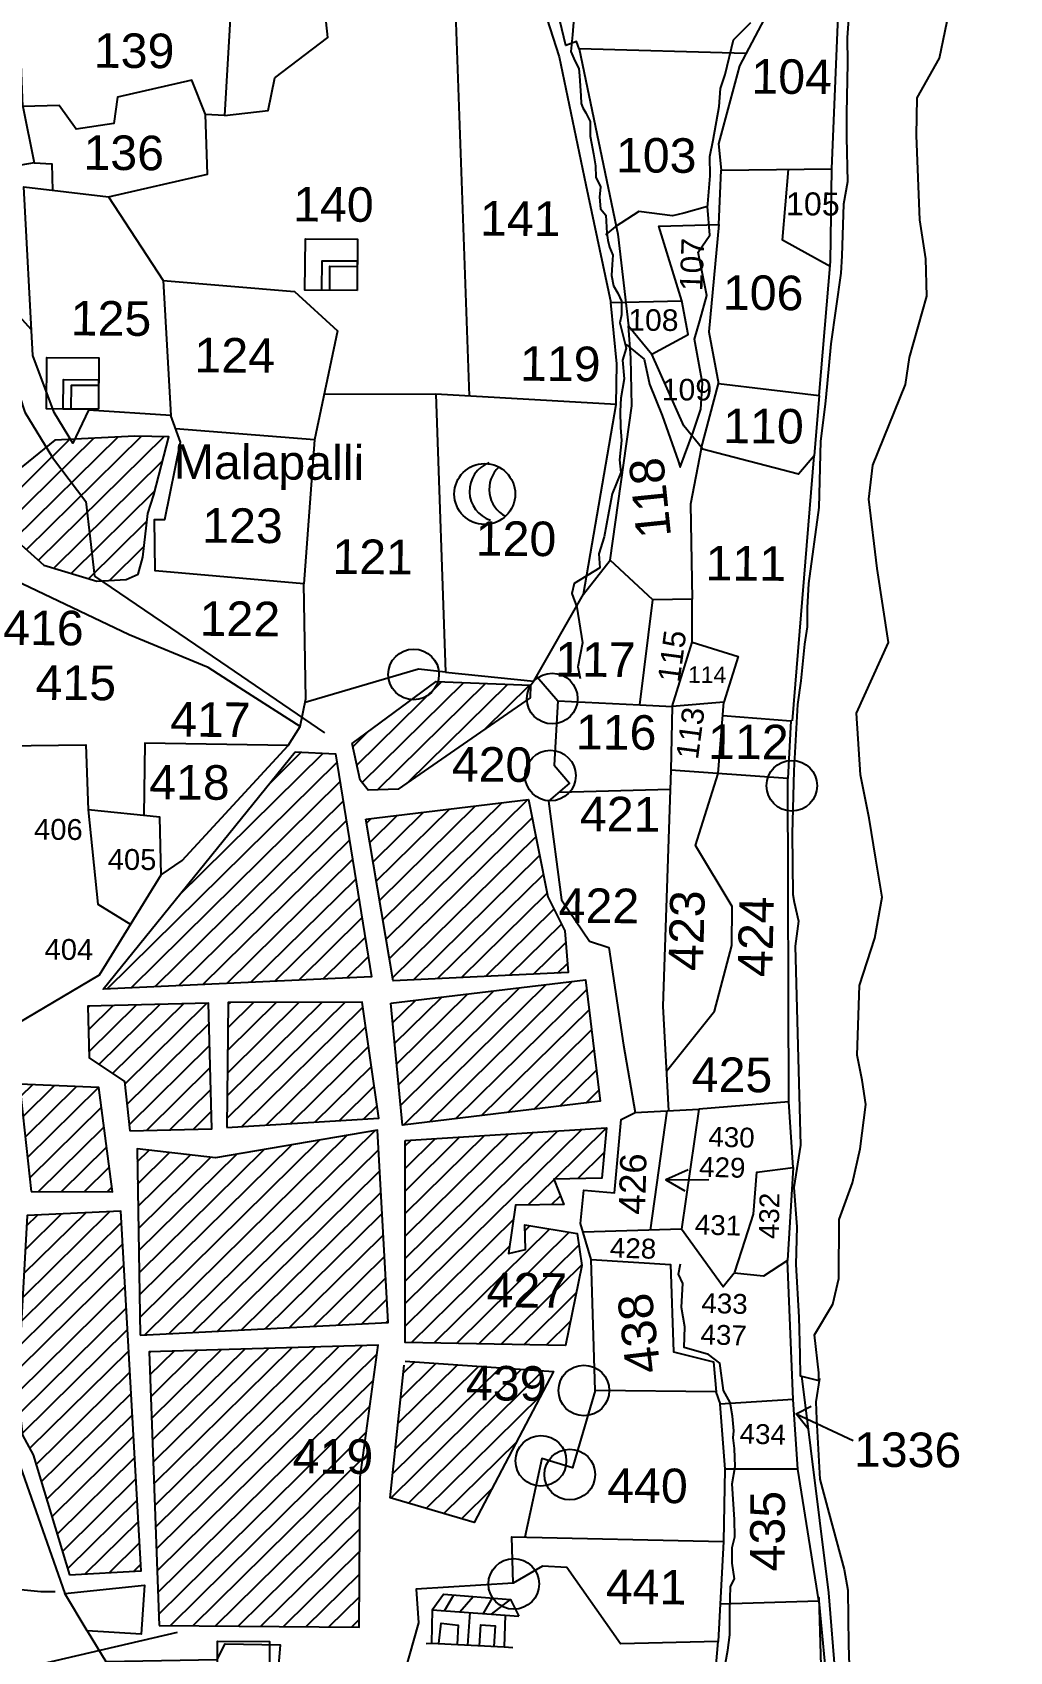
# Model space of a CAD drawing. Header units: inches. Extents: x 215816 to 245985, y 1583903 to 1595496.
# Drawn here: x 226155 to 226694, y 1589844 to 1590737 of the extents above; entities that cross this region are included whole.
import ezdxf

# ---------------------------------------------------------------- set-up
doc = ezdxf.new("R2010")
doc.units = ezdxf.units.IN
doc.header["$MEASUREMENT"] = 0
for name, color, linetype in [('BOUNDRY STONES', 240, 'Continuous'), ('PLOTS', 7, 'Continuous'), ('PLOTS NO', 7, 'Continuous'), ('ROADS', 1, 'Continuous'), ('STREAMS', 4, 'Continuous'), ('VILLAGE', 7, 'Continuous'), ('wells', 7, 'Continuous')]:
    doc.layers.add(name, color=color, linetype=linetype)
doc.styles.get("Standard").update_dxf_attribs({"font": 'arial.ttf'})
pattern_1 = [(44.589986, (200752.427, 1577799.459), (-6.2172097, 6.3068345), [])]

msp = doc.modelspace()

# ---------------------------------------------------------------- hatches: boundary and pattern name
at = {"layer": 'VILLAGE'}
h = msp.add_hatch(dxfattribs=at)
h.set_pattern_fill('ANSI31', color=30, scale=70.848506, angle=-0.41001423)
h.set_pattern_definition(pattern_1)
h.paths.add_polyline_path([(226211.52848, 1590514.55506), (226167.38014, 1590512.3581), (226133.84444, 1590485.2701), (226143.53266, 1590459.25927), (226161.33969, 1590443.4208), (226190.53312, 1590434.4429), (226206.63184, 1590435.42383), (226213.2355, 1590438.29954), (226215.86332, 1590447.78041), (226218.59591, 1590471.87552), (226221.9604, 1590482.08191), (226230.23591, 1590514.17546)])
h = msp.add_hatch(dxfattribs=at)
h.set_pattern_fill('ANSI31', color=30, scale=70.848506, angle=-0.41001423)
h.set_pattern_definition(pattern_1)
h.paths.add_polyline_path([(226331.26269, 1590344.95418), (226377.71031, 1590379.07541), (226429.73626, 1590377.08182), (226429.4718, 1590370.18025), (226395.01785, 1590346.31477), (226356.72803, 1590319.79227), (226340.229, 1590319.27245), (226335.69582, 1590324.7049)])
h = msp.add_hatch(dxfattribs=at)
h.set_pattern_fill('ANSI31', color=30, scale=70.848506, angle=-0.41001423)
h.set_pattern_definition(pattern_1)
h.paths.add_polyline_path([(226299.878, 1590340.29546), (226322.09648, 1590339.23494), (226341.99883, 1590216.23388), (226194.00719, 1590209.54828)])
h = msp.add_hatch(dxfattribs=at)
h.set_pattern_fill('ANSI31', color=30, scale=70.848506, angle=-0.41001423)
h.set_pattern_definition(pattern_1)
h.paths.add_polyline_path([(226338.89538, 1590303.15189), (226428.50367, 1590314.05582), (226439.2359, 1590260.41924), (226448.65481, 1590241.70194), (226450.48886, 1590218.59844), (226353.89311, 1590214.11177)])
h = msp.add_hatch(dxfattribs=at)
h.set_pattern_fill('ANSI31', color=30, scale=70.848506, angle=-0.41001423)
h.set_pattern_definition(pattern_1)
h.paths.add_polyline_path([(226352.60684, 1590201.67647), (226460.00867, 1590214.65961), (226468.11605, 1590147.59204), (226359.07213, 1590134.4104)])
h = msp.add_hatch(dxfattribs=at)
h.set_pattern_fill('ANSI31', color=30, scale=70.848506, angle=-0.41001423)
h.set_pattern_definition(pattern_1)
h.paths.add_polyline_path([(226208.77784, 1590131.31996), (226253.86199, 1590132.4505), (226252.12289, 1590201.80327), (226185.54849, 1590200.13384), (226186.26522, 1590171.552), (226205.70128, 1590158.58895)])
h = msp.add_hatch(dxfattribs=at)
h.set_pattern_fill('ANSI31', color=30, scale=70.848506, angle=-0.41001423)
h.set_pattern_definition(pattern_1)
h.paths.add_polyline_path([(226262.22762, 1590133.1172), (226346.05766, 1590138.36084), (226336.88029, 1590202.33522), (226263.01634, 1590202.07644)])
h = msp.add_hatch(dxfattribs=at)
h.set_pattern_fill('ANSI31', color=30, scale=70.848506, angle=-0.41001423)
h.set_pattern_definition(pattern_1)
h.paths.add_polyline_path([(226154.33636, 1590097.8), (226199.12196, 1590097.70554), (226191.61649, 1590155.17706), (226147.92439, 1590157.11433)])
h = msp.add_hatch(dxfattribs=at)
h.set_pattern_fill('ANSI31', color=30, scale=70.848506, angle=-0.41001423)
h.set_pattern_definition(pattern_1)
h.paths.add_polyline_path([(226360.52027, 1590126.02438), (226471.64991, 1590132.99993), (226469.00768, 1590105.26598), (226442.46518, 1590104.60663), (226448.02089, 1590090.76268), (226421.35833, 1590090.28741), (226417.61687, 1590063.61506), (226426.96295, 1590065.7684), (226426.6172, 1590079.53629), (226455.36187, 1590074.72383), (226458.03133, 1590056.98724), (226449.01253, 1590012.89305), (226360.65318, 1590014.64048)])
h = msp.add_hatch(dxfattribs=at)
h.set_pattern_fill('ANSI31', color=30, scale=70.848506, angle=-0.41001423)
h.set_pattern_definition(pattern_1)
h.paths.add_polyline_path([(226214.50345, 1590018.54437), (226351.23584, 1590025.55834), (226345.37123, 1590131.72464), (226255.9171, 1590116.33714), (226212.69467, 1590121.36923)])
h = msp.add_hatch(dxfattribs=at)
h.set_pattern_fill('ANSI31', color=30, scale=70.848506, angle=-0.41001423)
h.set_pattern_definition(pattern_1)
h.paths.add_polyline_path([(226175.4222, 1589886.42536), (226214.97773, 1589888.65689), (226203.7843, 1590087.06911), (226152.06898, 1590084.54826), (226146.81633, 1589987.90756), (226149.57415, 1589963.45609), (226155.3642, 1589952.58839)])
h = msp.add_hatch(dxfattribs=at)
h.set_pattern_fill('ANSI31', color=30, scale=70.848506, angle=-0.41001423)
h.set_pattern_definition(pattern_1)
h.paths.add_polyline_path([(226224.82594, 1589858.4111), (226335.17173, 1589857.62144), (226335.76297, 1589940.24012), (226345.63008, 1590013.09319), (226219.32844, 1590009.38656)])
h = msp.add_hatch(dxfattribs=at)
h.set_pattern_fill('ANSI31', color=30, scale=70.848506, angle=-0.41001423)
h.set_pattern_definition(pattern_1)
edge = h.paths.add_edge_path()
edge.add_line((226360.65006, 1590004.28064), (226442.43012, 1589998.54272))
edge.add_line((226442.43012, 1589998.54272), (226398.57004, 1589915.2936))
edge.add_line((226398.57004, 1589915.2936), (226352.2098, 1589928.89191))
edge.add_line((226352.2098, 1589928.89191), (226359.96155, 1590002.0453))

# ---------------------------------------------------------------- linework, layer by layer
at = {"layer": 'BOUNDRY STONES', "color": 0}
for points in [[(226516.6791, 1590109.8926), (226504.24037, 1590104.31359), (226514.82428, 1590098.21557)], [(226504.24037, 1590104.31359), (226527.97655, 1590104.49798)], [(226582.90481, 1589967.00027), (226576.29227, 1589975.20464), (226584.47006, 1589979.39713)], [(226576.29227, 1589975.20464), (226607.71511, 1589960.45545)]]:
    msp.add_lwpolyline(points, dxfattribs=at)
for centre in [(226365.24287, 1590383.04154), (226441.66604, 1590369.74158), (226440.65338, 1590327.23864), (226573.8122, 1590321.68045), (226459.12718, 1589988.08765), (226435.46893, 1589949.28928), (226451.3562, 1589941.7363), (226420.45864, 1589881.38039)]:
    msp.add_circle(centre, 13.978, dxfattribs=at)
at = {"layer": 'PLOTS'}
for points in [[(226500.38933, 1590930.20601), (226482.27063, 1590877.65419), (226602.62894, 1590875.73766), (226618.16692, 1590911.95504), (226627.05915, 1590921.8028), (226635.55223, 1590921.53886), (226597.98248, 1590806.9405), (226590.78026, 1590805.86456), (226567.23004, 1590761.07963), (226545.00342, 1590718.81176), (226533.45263, 1590675.72385), (226534.82664, 1590661.15162), (226595.86328, 1590661.98113), (226599.94122, 1590759.66766), (226615.98442, 1590814.1697), (226641.75575, 1590873.16198), (226653.29481, 1590892.07384), (226658.33532, 1590917.21771), (226673.83227, 1590992.18424)], [(226260.89717, 1590691.2941), (226284.92658, 1590694.04044), (226288.62542, 1590712.17242), (226317.98517, 1590734.33605), (226315.55204, 1590757.05149), (226299.77261, 1590862.69363), (226276.8256, 1590875.1796), (226269.93616, 1590909.92444), (226193.94053, 1590899.7678), (226140.22698, 1590892.58911), (226098.17957, 1590893.31942), (226110.43287, 1590746.66741), (226115.54807, 1590694.99155)], [(226431.35004, 1590815.69282), (226430.29329, 1590771.43292), (226445.47013, 1590723.65033), (226460.27872, 1590653.14267), (226473.92383, 1590588.17462), (226513.19161, 1590589.16158), (226500.51666, 1590630.26055), (226533.47839, 1590631.29957), (226534.82664, 1590661.15162)], [(226548.55242, 1590725.56083), (226456.56096, 1590728.08378), (226455.10166, 1590732.13132), (226449.1263, 1590729.97696), (226438.81093, 1590773.04369), (226454.96834, 1590772.92806)], [(226149.7959, 1590696.36046), (226147.36409, 1590757.20016), (226212.96856, 1590749.35491), (226264.59174, 1590754.17361), (226260.89717, 1590691.2941), (226250.4797, 1590691.90619), (226242.86775, 1590710.87855), (226201.91862, 1590701.44388), (226199.8676, 1590686.867), (226179.0802, 1590683.77316), (226169.76422, 1590696.81014), (226149.7959, 1590696.36046)], [(226396.00277, 1590536.66315), (226387.92855, 1590763.42133)], [(226456.56096, 1590728.08378), (226477.93702, 1590625.81662), (226483.7478, 1590575.33763), (226496.6053, 1590559.73475), (226516.66857, 1590570.64004), (226513.19161, 1590589.16158)], [(226154.4171, 1590573.13533), (226139.34409, 1590589.91063), (226126.62843, 1590663.60046), (226115.54807, 1590694.99155), (226149.7959, 1590696.36046), (226156.03384, 1590665.32684), (226127.18939, 1590660.34955)], [(226196.99168, 1590646.40925), (226251.58081, 1590658.93502), (226250.4797, 1590691.90619)], [(226156.03384, 1590665.32684), (226165.68194, 1590664.6975), (226166.06569, 1590650.08234)], [(226533.47839, 1590631.29957), (226527.95766, 1590572.0281), (226533.28153, 1590543.51794), (226588.9381, 1590536.95779), (226595.20736, 1590610.8553), (226595.86328, 1590661.98113)], [(226594.97687, 1590608.13835), (226568.71693, 1590622.57882), (226571.98615, 1590661.65663)], [(226302.68055, 1590354.32182), (226305.77328, 1590369.60432), (226304.68288, 1590433.11222), (226222.67295, 1590440.17142), (226222.2727, 1590468.49544), (226228.11199, 1590468.57796), (226236.64694, 1590511.17559), (226231.32563, 1590525.87643), (226185.90677, 1590528.88296), (226177.33515, 1590510.66611), (226167.00529, 1590527.61222), (226155.17119, 1590559.03095), (226150.20239, 1590651.96642), (226196.99168, 1590646.40925), (226227.01079, 1590600.39854), (226231.32563, 1590525.87643)], [(226227.01079, 1590600.39854), (226299.52804, 1590594.37388), (226323.29161, 1590572.61368), (226310.65249, 1590512.51775), (226233.98628, 1590518.52601)], [(226458.84818, 1590427.28129), (226476.90412, 1590532.04302), (226477.27919, 1590554.3241), (226473.92383, 1590588.17462)], [(226523.87738, 1590507.48027), (226517.9158, 1590477.04291), (226518.81407, 1590424.48959), (226497.13803, 1590424.11909), (226473.68272, 1590446.06034), (226485.55372, 1590531.26436), (226485.10447, 1590557.61487), (226483.7478, 1590575.33763)], [(226524.69471, 1590507.26668), (226514.18879, 1590520.25066), (226496.6053, 1590559.73475)], [(226588.9381, 1590536.95779), (226586.1087, 1590503.60694), (226577.56704, 1590493.44985), (226523.87738, 1590507.48027), (226533.28153, 1590543.51794)], [(226315.95897, 1590537.74878), (226377.53542, 1590537.71778), (226382.86924, 1590384.39425), (226367.88863, 1590385.97215), (226305.35301, 1590367.52758)], [(226476.90412, 1590532.04302), (226377.53542, 1590537.71778)], [(226310.65249, 1590512.51775), (226304.68288, 1590433.11222)], [(226574.15294, 1590357.41649), (226586.1087, 1590503.60694)], [(226382.86924, 1590384.39425), (226431.60129, 1590379.26134), (226458.84818, 1590427.28129), (226473.68272, 1590446.06034)], [(226295.95331, 1590343.84583), (226302.68055, 1590354.32182), (226271.60626, 1590374.27644), (226251.95858, 1590386.89337), (226208.34779, 1590404.84935), (226129.82961, 1590442.1685)], [(226433.12723, 1590381.95066), (226444.853, 1590368.48182), (226490.00113, 1590366.23348), (226497.13803, 1590424.11909)], [(226490.00113, 1590366.23348), (226507.732, 1590365.35049), (226518.76555, 1590400.87523), (226518.81407, 1590424.48959)], [(226518.76555, 1590400.87523), (226544.19593, 1590392.97687), (226536.35441, 1590367.72951), (226507.732, 1590365.35049), (226507.1587, 1590330.24476)], [(226444.853, 1590368.48182), (226442.6648, 1590333.00764), (226451.19414, 1590323.06206), (226439.64709, 1590313.1593), (226446.86484, 1590258.75552), (226462.182, 1590235.86851), (226472.90758, 1590232.35364), (226480.9086, 1590178.4838), (226487.48621, 1590141.33994)], [(226533.21468, 1590328.39533), (226536.35441, 1590367.72951)], [(226535.77433, 1590360.46232), (226573.25151, 1590357.48803), (226571.63333, 1590325.66841)], [(226139.25123, 1590343.73337), (226184.40766, 1590344.16678), (226185.67133, 1590308.45848)], [(226572.11466, 1590147.37238), (226571.63333, 1590325.66841), (226507.1587, 1590330.24476), (226502.67453, 1590200.10767), (226505.86704, 1590142.35603)], [(226445.42062, 1590318.11068), (226506.79955, 1590319.82161)], [(226504.65916, 1590164.20618), (226531.08513, 1590197.38756), (226540.77517, 1590233.4518), (226540.93031, 1590255.13086), (226520.73487, 1590288.6733), (226533.21468, 1590328.39533)], [(226141.36919, 1590187.38345), (226192.04688, 1590217.34401), (226209.49627, 1590245.62719), (226226.07948, 1590272.50642), (226225.24608, 1590304.34498), (226185.67133, 1590308.45848), (226191.04769, 1590256.39177), (226209.22041, 1590245.18006)], [(226465.42101, 1589988.05429), (226463.11928, 1590060.40542), (226457.31383, 1590080.15304), (226459.01081, 1590098.59579), (226475.98563, 1590097.03388), (226479.71175, 1590137.52926), (226487.48621, 1590141.33994), (226522.55464, 1590143.27852), (226513.00398, 1590077.0344), (226458.72568, 1590075.35054)], [(226495.78152, 1590076.50011), (226505.02043, 1590142.30923)], [(226574.59731, 1590111.0486), (226572.11466, 1590147.37238), (226522.55464, 1590143.27852)], [(226542.37849, 1590053.32581), (226548.03775, 1590071.06883), (226552.58394, 1590085.32213), (226554.57949, 1590108.44854), (226574.59731, 1590111.0486), (226571.4261, 1590059.73157)], [(226574.61883, 1589983.20655), (226571.4261, 1590059.73157), (226558.21863, 1590051.06782), (226542.0255, 1590052.88847), (226535.8929, 1590045.29028), (226513.00398, 1590077.0344)], [(226463.11928, 1590060.40542), (226506.93505, 1590057.61632), (226508.46815, 1590009.43497), (226530.65111, 1590003.95871), (226532.08164, 1589987.26448)], [(226534.41552, 1589980.56336), (226532.08164, 1589987.26448), (226465.42101, 1589988.05429), (226455.79913, 1589955.5925), (226452.81064, 1589945.5101), (226435.98357, 1589950.49775), (226426.64662, 1589907.13417)], [(226577.15525, 1589944.62719), (226574.61883, 1589983.20655), (226534.05864, 1589980.5399), (226536.77973, 1589944.60336)], [(226138.52693, 1589974.09875), (226172.89217, 1589876.13333), (226216.77369, 1589880.75692), (226215.03541, 1589853.6124), (226185.24535, 1589855.5201), (226172.89217, 1589876.13333)], [(226534.35074, 1589870.41735), (226588.7168, 1589872.01507), (226577.15525, 1589944.62719), (226536.77973, 1589944.60336), (226536.1825, 1589904.88267)], [(226420.20932, 1589881.84445), (226419.45539, 1589907.28198), (226536.1825, 1589904.88267), (226533.24736, 1589849.65685)], [(226529.84175, 1589811.21562), (226533.24736, 1589849.65685), (226479.33851, 1589848.3921), (226449.69133, 1589890.39174), (226436.23805, 1589891.1136), (226420.20932, 1589881.84445), (226366.66438, 1589878.4741), (226367.82773, 1589859.99198), (226349.76244, 1589795.6134)], [(226657.75067, 1589374.93476), (226668.02023, 1589379.40939), (226648.56705, 1589451.16053), (226639.12392, 1589515.16016), (226623.52047, 1589604.314), (226604.66497, 1589656.92165), (226597.82856, 1589719.71106), (226599.42756, 1589761.36003), (226588.65915, 1589873.97696), (226591.06015, 1589792.27738), (226590.6458, 1589730.32572)], [(226185.24535, 1589855.5201), (226195.41207, 1589838.55531), (226256.93177, 1589839.73412), (226261.31649, 1589848.34359), (226291.57423, 1589847.81845), (226284.47195, 1589761.34597), (226190.26892, 1589758.31687), (226195.41207, 1589838.55531)]]:
    msp.add_lwpolyline(points, dxfattribs=at)
at = {"layer": 'ROADS'}
for points in [[(226117.38584, 1590664.50799), (226123.83628, 1590635.65299), (226129.60335, 1590594.18982), (226138.98876, 1590563.75894), (226150.72488, 1590527.77204), (226166.04594, 1590502.68544), (226184.54346, 1590478.40437), (226189.18188, 1590437.33828)], [(226189.18188, 1590437.33828), (226258.71111, 1590389.92291), (226316.04824, 1590350.76866)], [(225996.36269, 1589799.19721), (226235.08297, 1589854.82291)]]:
    msp.add_lwpolyline(points, dxfattribs=at)
at = {"layer": 'STREAMS'}
for points in [[(226605.84248, 1590754.48878), (226604.28774, 1590734.40557), (226604.53961, 1590720.30246), (226603.98754, 1590692.45637), (226603.8942, 1590679.41331), (226604.42309, 1590654.73228), (226602.21845, 1590642.40941), (226601.29781, 1590613.94393), (226600.877, 1590604.42859), (226595.30604, 1590565.33735), (226593.38599, 1590543.49409), (226592.24701, 1590532.22118), (226589.63157, 1590511.79301), (226588.66382, 1590475.13658), (226583.07259, 1590433.22525), (226582.27134, 1590419.83472), (226582.19566, 1590409.25932), (226580.71659, 1590399.7515), (226578.79586, 1590379.45787), (226576.93888, 1590366.42747), (226574.91539, 1590330.1311), (226574.41134, 1590308.98278), (226573.96017, 1590295.23724), (226574.426, 1590261.7433), (226575.1012, 1590257.5081), (226577.49464, 1590246.91499), (226575.63261, 1590233.17955), (226578.6337, 1590123.34468), (226574.92321, 1590099.99916), (226576.5403, 1590078.38615), (226576.03647, 1590057.49656), (226577.60026, 1590028.44737), (226578.16191, 1590007.90429), (226578.43261, 1589996.21634), (226588.69018, 1589993.66407), (226588.72059, 1589997.9133), (226586.38989, 1590018.82318), (226596.43253, 1590035.74916), (226599.72281, 1590049.89049), (226599.95595, 1590082.46808), (226607.18678, 1590102.60129), (226611.57295, 1590121.33833), (226614.58241, 1590145.75124), (226612.55273, 1590159.22241), (226609.81703, 1590173.05272), (226611.16329, 1590211.47927), (226619.50015, 1590237.6246), (226623.55988, 1590260.25937), (226620.16615, 1590281.17686), (226616.43086, 1590303.86741), (226611.64014, 1590327.62786), (226609.40312, 1590361.63956), (226627.03936, 1590400.73623), (226620.95301, 1590441.5038), (226616.26619, 1590479.78253), (226618.52639, 1590498.53479), (226636.56179, 1590543.02513), (226638.79411, 1590557.88227), (226648.2659, 1590591.69717), (226647.70425, 1590612.24028), (226644.31559, 1590633.86597), (226642.52157, 1590680.2688), (226643.02539, 1590701.15839), (226655.22948, 1590723.0266), (226661.46832, 1590753.08234)], [(226453.61174, 1590745.16051), (226452.85915, 1590735.84253), (226451.97029, 1590726.66258), (226454.12894, 1590721.57414), (226456.29356, 1590717.30828), (226456.67662, 1590713.32937), (226457.4241, 1590702.26376), (226457.66803, 1590698.01164), (226458.61165, 1590695.67405), (226460.2373, 1590692.78316), (226461.72578, 1590689.89321), (226462.67332, 1590688.104), (226462.50663, 1590683.99193), (226462.61446, 1590679.87793), (226463.27285, 1590676.03415), (226464.46638, 1590670.26706), (226465.51676, 1590663.67833), (226465.74597, 1590657.36968), (226468.31426, 1590652.00406), (226467.72428, 1590646.24973), (226468.36412, 1590639.80105), (226471.22049, 1590636.35289), (226471.83977, 1590626.51933), (226472.36108, 1590622.67654), (226473.29293, 1590618.69371), (226475.18213, 1590614.29271), (226474.73431, 1590609.22292), (226474.41671, 1590603.19239), (226475.47306, 1590597.42628), (226477.77673, 1590593.43363), (226479.9393, 1590588.89358), (226479.88534, 1590581.35299), (226478.89364, 1590576.97261), (226482.37576, 1590563.03277), (226480.40708, 1590556.32854), (226481.43097, 1590546.03808), (226479.572, 1590535.49401), (226479.10847, 1590528.23059), (226479.31807, 1590519.1799), (226479.953, 1590512.04572), (226478.779, 1590501.35964), (226479.41492, 1590494.36257), (226474.79811, 1590482.65374), (226472.80785, 1590472.93327), (226470.37557, 1590458.96559), (226467.29078, 1590449.6643), (226467.92081, 1590441.8446), (226453.72908, 1590433.24758), (226452.45519, 1590427.77236), (226455.28115, 1590420.07405), (226458.29708, 1590400.58303), (226455.86979, 1590387.30087), (226457.05832, 1590380.84826)], [(226527.30293, 1590640.51574), (226528.83086, 1590658.16257), (226528.55504, 1590668.69308), (226530.37605, 1590677.80474), (226533.66952, 1590696.38153), (226534.44216, 1590706.20258), (226536.95545, 1590713.90552), (226541.65849, 1590733.17411), (226551.2073, 1590742.58145)], [(226482.51581, 1590565.03103), (226492.29022, 1590556.88921), (226495.35255, 1590543.18026), (226502.25246, 1590525.93432), (226511.204, 1590500.95281), (226512.23237, 1590497.43593), (226519.39346, 1590516.68697), (226523.69763, 1590529.29034), (226524.50291, 1590543.67354), (226520.11127, 1590567.92054), (226522.99331, 1590578.07746), (226526.95636, 1590592.08708), (226522.21105, 1590615.98567), (226528.5995, 1590625.41559), (226527.30795, 1590641.21759), (226514.28788, 1590637.45034), (226507.95711, 1590636.09184), (226489.36133, 1590638.3306), (226476.30861, 1590630.0012), (226471.00872, 1590625.47678)], [(226537.31594, 1589837.6437), (226538.53702, 1589844.93606), (226539.62033, 1589853.39756), (226539.56938, 1589866.68594), (226539.96334, 1589879.91972), (226542.18527, 1589884.13847), (226540.933, 1589892.90874), (226540.99465, 1589901.52358), (226542.35141, 1589907.35476), (226542.27424, 1589916.99273), (226540.95445, 1589936.63919), (226542.62949, 1589946.11864), (226542.26225, 1589956.05074), (226541.42738, 1589961.8976), (226541.89389, 1589965.83686), (226541.07478, 1589973.87391), (226539.81416, 1589981.47608), (226536.20856, 1589988.07289), (226534.11673, 1590003.20194), (226527.86772, 1590007.91935), (226514.45324, 1590011.81192), (226514.827, 1590023.19896), (226513.0039, 1590033.87161), (226513.34413, 1590040.58617), (226513.68341, 1590047.15471), (226511.38231, 1590052.28194), (226512.44577, 1590057.96919)], [(226706.80067, 1589110.8617), (226693.65128, 1589191.28051), (226679.99415, 1589264.56993), (226672.5448, 1589310.86901), (226661.83613, 1589379.47244), (226654.24153, 1589405.19965), (226636.89806, 1589440.95771), (226632.65364, 1589518.98171), (226629.02654, 1589555.09845), (226617.70359, 1589602.59172), (226593.94627, 1589668.31906), (226590.88649, 1589711.83617), (226601.9848, 1589780.82709), (226594.25583, 1589876.39405), (226579.39043, 1589996.11323)], [(226589.00722, 1589994.76615), (226587.12335, 1589981.88705), (226587.41248, 1589972.21552), (226588.36956, 1589955.73483), (226589.32673, 1589939.2541), (226594.21006, 1589920.59655), (226602.58701, 1589889.37951), (226604.65494, 1589877.90466), (226605.15632, 1589847.81837), (226606.02892, 1589819.52006)], [(226167.4535, 1589876.97315), (226159.60749, 1589877.0293), (226145.00729, 1589878.48578), (226131.76569, 1589880.74375), (226126.65222, 1589884.56591), (226118.58215, 1589891.1133), (226111.11114, 1589905.76836), (226104.39766, 1589912.84682), (226102.08647, 1589930.16898), (226098.63704, 1589939.65765), (226090.53786, 1589942.14923), (226079.17848, 1589942.77129), (226060.50067, 1589941.55296), (226052.3802, 1589941.0703)]]:
    msp.add_lwpolyline(points, dxfattribs=at)
at = {"layer": 'VILLAGE', "color": 30}
for points in [[(226211.52848, 1590514.55506), (226167.38014, 1590512.3581), (226133.84444, 1590485.2701), (226143.53266, 1590459.25927), (226161.33969, 1590443.4208), (226190.53312, 1590434.4429), (226206.63184, 1590435.42383), (226213.2355, 1590438.29954), (226215.86332, 1590447.78041), (226218.59591, 1590471.87552), (226221.9604, 1590482.08191), (226230.23591, 1590514.17546), (226211.52848, 1590514.55506)], [(226331.26269, 1590344.95418), (226377.71031, 1590379.07541), (226429.73626, 1590377.08182), (226429.4718, 1590370.18025), (226395.01785, 1590346.31477), (226356.72803, 1590319.79227), (226340.229, 1590319.27245), (226335.69582, 1590324.7049), (226331.26269, 1590344.95418)], [(226299.878, 1590340.29546), (226322.09648, 1590339.23494), (226341.99883, 1590216.23388), (226194.00719, 1590209.54828), (226299.878, 1590340.29546)], [(226226.07948, 1590272.50642), (226237.61615, 1590280.39006), (226295.95331, 1590343.84583), (226216.97682, 1590345.21446), (226216.45215, 1590305.25904)], [(226338.89538, 1590303.15189), (226428.50367, 1590314.05582), (226439.2359, 1590260.41924), (226448.65481, 1590241.70194), (226450.48886, 1590218.59844), (226353.89311, 1590214.11177), (226338.89538, 1590303.15189)], [(226352.60684, 1590201.67647), (226460.00867, 1590214.65961), (226468.11605, 1590147.59204), (226359.07213, 1590134.4104), (226352.60684, 1590201.67647)], [(226208.77784, 1590131.31996), (226253.86199, 1590132.4505), (226252.12289, 1590201.80327), (226185.54849, 1590200.13384), (226186.26522, 1590171.552), (226205.70128, 1590158.58895), (226208.77784, 1590131.31996)], [(226262.22762, 1590133.1172), (226346.05766, 1590138.36084), (226336.88029, 1590202.33522), (226263.01634, 1590202.07644), (226262.22762, 1590133.1172)], [(226154.33636, 1590097.8), (226199.12196, 1590097.70554), (226191.61649, 1590155.17706), (226147.92439, 1590157.11433), (226154.33636, 1590097.8)], [(226360.52027, 1590126.02438), (226471.64991, 1590132.99993), (226469.00768, 1590105.26598), (226442.46518, 1590104.60663), (226448.02089, 1590090.76268), (226421.35833, 1590090.28741), (226417.61687, 1590063.61506), (226426.96295, 1590065.7684), (226426.6172, 1590079.53629), (226455.36187, 1590074.72383), (226458.03133, 1590056.98724), (226449.01253, 1590012.89305), (226360.65318, 1590014.64048), (226360.52027, 1590126.02438)], [(226214.50345, 1590018.54437), (226351.23584, 1590025.55834), (226345.37123, 1590131.72464), (226255.9171, 1590116.33714), (226212.69467, 1590121.36923), (226214.50345, 1590018.54437)], [(226175.4222, 1589886.42536), (226214.97773, 1589888.65689), (226203.7843, 1590087.06911), (226152.06898, 1590084.54826), (226146.81633, 1589987.90756), (226149.57415, 1589963.45609), (226155.3642, 1589952.58839), (226175.4222, 1589886.42536)], [(226224.82594, 1589858.4111), (226335.17173, 1589857.62144), (226335.76297, 1589940.24012), (226345.63008, 1590013.09319), (226219.32844, 1590009.38656), (226224.82594, 1589858.4111)], [(226360.65006, 1590004.28064), (226442.43012, 1589998.54272), (226398.57004, 1589915.2936), (226352.2098, 1589928.89191), (226359.96155, 1590002.0453)]]:
    msp.add_lwpolyline(points, dxfattribs=at)
at = {"layer": 'VILLAGE', "color": 5}
for points in [[(226375.53819, 1589867.08326), (226381.70193, 1589875.75049), (226418.582, 1589872.87319), (226423.31041, 1589863.69245)], [(226382.23662, 1589866.60782), (226387.41821, 1589875.30452)], [(226390.67053, 1589866.00919), (226398.00558, 1589874.47851)], [(226403.73191, 1589865.08211), (226408.73741, 1589873.64124)], [(226375.53819, 1589867.08326), (226375.11572, 1589848.64738)], [(226375.53819, 1589867.08326), (226423.31041, 1589863.69245)], [(226395.15685, 1589847.6328), (226396.43215, 1589865.60024)], [(226408.10785, 1589864.77151), (226418.582, 1589872.87319)], [(226415.79042, 1589864.22621), (226415.19798, 1589846.61821)], [(226379.05457, 1589848.44798), (226380.42554, 1589859.78891), (226389.78888, 1589858.65701), (226389.24592, 1589847.93204)], [(226401.56622, 1589847.30832), (226402.20983, 1589858.76181), (226410.17771, 1589858.31407), (226409.53659, 1589846.90482)], [(226401.56622, 1589847.30832), (226402.20983, 1589858.76181), (226410.17771, 1589858.31407), (226409.53659, 1589846.90482)], [(226372.06398, 1589848.52403), (226375.11572, 1589848.64738), (226415.19798, 1589846.61821), (226419.98132, 1589846.37606)]]:
    msp.add_lwpolyline(points, dxfattribs=at)
at = {"layer": 'wells', "color": 0}
for points in [[(226334.00655, 1590594.83634), (226305.30939, 1590595.04171), (226305.512, 1590623.35351), (226334.20915, 1590623.14814)], [(226334.00655, 1590594.83634), (226314.62994, 1590594.97501), (226314.74659, 1590611.27569), (226334.1232, 1590611.13702)], [(226191.41126, 1590529.32733), (226162.7141, 1590529.53269), (226162.91671, 1590557.8445), (226191.61387, 1590557.63913)], [(226191.41126, 1590529.32733), (226172.03466, 1590529.46599), (226172.15131, 1590545.76667), (226191.52791, 1590545.62801)], [(226285.51428, 1589821.26727), (226256.81712, 1589821.47264), (226257.01973, 1589849.78444), (226285.71688, 1589849.57908)]]:
    msp.add_lwpolyline(points, close=True, dxfattribs=at)
at = {"layer": 'wells'}
for points in [[(226334.00655, 1590594.83634), (226318.97016, 1590594.94395), (226319.06491, 1590608.18495), (226334.1013, 1590608.07735)], [(226191.41126, 1590529.32733), (226176.37487, 1590529.43493), (226176.46963, 1590542.67594), (226191.50602, 1590542.56834)]]:
    msp.add_lwpolyline(points, close=True, dxfattribs=at)
at = {"layer": 'wells', "color": 0}
msp.add_circle((226404.45997, 1590482.57801), 16.78489, dxfattribs=at)
for centre, start, end in [((226412.8092, 1590484.10053), 110.75475012, 252.17804926), ((226423.69273, 1590485.18359), 133.0359384, 242.39450894)]:
    msp.add_arc(centre, 16.78489, start, end, dxfattribs=at)

# ---------------------------------------------------------------- texts
at = {"layer": 'PLOTS NO'}
for s, height, rotation, p in [('139', 19.062325, 359.58998577, (226188.8025, 1590717.72961)), ('104', 19.062325, 359.58998577, (226551.4539, 1590703.44224)), ('136', 19.062325, 359.58998577, (226183.08594, 1590661.44452)), ('103', 19.062325, 359.58998577, (226476.7503, 1590660.01637)), ('140', 19.062325, 359.58998577, (226298.72255, 1590632.98537)), ('141', 19.062325, 359.58998577, (226401.75379, 1590625.16302)), ('105', 12.704518, 359.58998577, (226570.55648, 1590636.35297)), ('107', 12.511236, 87.90530145, (226524.45543, 1590594.35258)), ('106', 19.062325, 359.58998577, (226535.72228, 1590584.23857)), ('125', 19.062325, 359.58998577, (226176.05563, 1590570.08621)), ('108', 11.906785, 359.58998577, (226483.5437, 1590572.69498)), ('124', 19.062325, 359.58998577, (226244.28049, 1590549.72662)), ('119', 19.062325, 359.58998577, (226423.85285, 1590545.08695)), ('109', 11.906785, 359.58998577, (226502.0443, 1590534.30341)), ('110', 19.062325, 359.58998577, (226535.90443, 1590510.68601)), ('Malapalli', 19.062325, 359.58998577, (226232.87845, 1590491.00245)), ('118', 19.062325, 95.79343367, (226507.24792, 1590459.27326)), ('123', 19.062325, 359.58998577, (226248.56775, 1590455.78599)), ('120', 19.062325, 359.58998577, (226399.4274, 1590448.58432)), ('121', 19.062325, 359.58998577, (226320.35753, 1590438.55588)), ('111', 19.062325, 359.58998577, (226526.15211, 1590434.97923)), ('416', 19.062325, 359.58998577, (226138.78214, 1590399.36588)), ('122', 19.062325, 359.58998577, (226247.13724, 1590404.39648)), ('117', 19.062325, 359.58998577, (226443.23183, 1590381.92599)), ('115', 12.261905, 82.46496942, (226511.92983, 1590378.17957)), ('415', 19.062325, 359.58998577, (226156.63233, 1590369.09349)), ('114', 9.064432, 359.58998577, (226516.50976, 1590378.45094)), ('417', 19.062325, 359.58998577, (226230.87988, 1590348.79061)), ('113', 12.261905, 82.46496942, (226522.03669, 1590335.73035)), ('116', 19.062325, 359.58998577, (226454.63484, 1590341.78069)), ('112', 19.062325, 359.58998577, (226527.57303, 1590336.52038)), ('420', 19.062325, 359.58998577, (226386.21924, 1590324.04391)), ('418', 19.062325, 359.58998577, (226219.29622, 1590314.19011)), ('421', 19.062325, 359.58998577, (226456.87351, 1590296.64844)), ('406', 11.513862, 359.58998577, (226155.86874, 1590291.91779)), ('405', 11.513862, 359.58998577, (226196.48898, 1590275.33153)), ('422', 19.062325, 359.58998577, (226445.17578, 1590246.10744)), ('423', 19.062325, 88.65079482, (226524.79297, 1590219.35021)), ('424', 19.062325, 88.65079482, (226562.92559, 1590215.92845)), ('404', 11.513862, 359.58998577, (226161.65507, 1590225.69914)), ('425', 19.062325, 359.58998577, (226518.54712, 1590152.86827)), ('430', 10.955683, 358.40516652, (226527.64224, 1590122.68631)), ('426', 14.499936, 88.46668306, (226492.8127, 1590084.95223)), ('429', 10.955683, 358.40516652, (226522.56382, 1590106.07283)), ('432', 10.955683, 89.20089006, (226566.62509, 1590071.54815)), ('431', 10.955683, 358.40516652, (226520.21028, 1590074.20703)), ('428', 10.955683, 358.40516652, (226473.35767, 1590061.435)), ('427', 19.062325, 359.58998577, (226405.39877, 1590034.00748)), ('438', 19.062325, 96.59125333, (226501.50327, 1589998.5451)), ('433', 10.955683, 358.40516652, (226523.79758, 1590030.96266)), ('437', 10.955683, 358.40516652, (226523.31913, 1590013.60775)), ('439', 19.062325, 359.58998577, (226394.04996, 1589982.72221)), ('434', 10.955683, 358.40516652, (226544.89122, 1589958.89863)), ('1336', 19.062325, 359.58998577, (226608.00555, 1589946.07982)), ('419', 19.062325, 359.58998577, (226298.46774, 1589942.40113)), ('440', 19.062325, 359.58998577, (226471.93503, 1589926.1931)), ('435', 19.062325, 89.58998577, (226569.72274, 1589888.24923)), ('441', 19.062325, 359.58998577, (226471.18107, 1589870.33825))]:
    msp.add_text(s, height=height, rotation=rotation, dxfattribs=at).set_placement(p)

doc.saveas('drawing.dxf')
